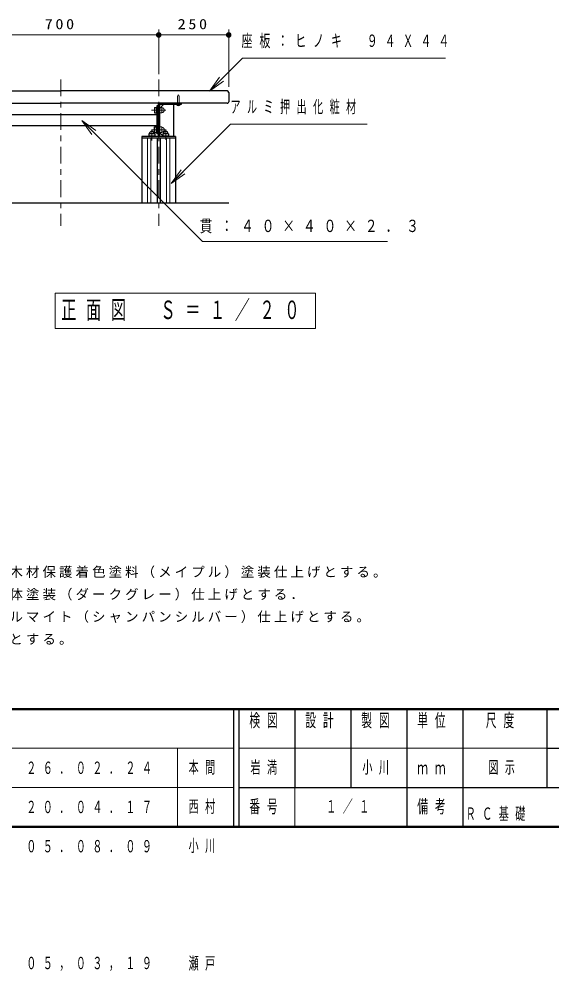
# Model space of a CAD drawing. Units: millimetres on the paper, scale 1:20. Extents: x -365 to 10, y -38 to 257.
# Drawn here: x -276.8 to -181.6, y -25.8 to 144.2 of the extents above; entities that cross this region are included whole.
import ezdxf

# ---------------------------------------------------------------- set-up
doc = ezdxf.new("R2010")
doc.units = ezdxf.units.MM
doc.linetypes.add('USER1', pattern=[4.5, 2.5, -2])
doc.linetypes.add('USER2', pattern=[6, 3, -1, 1, -1])
doc.layers.add('LY_1', color=7, linetype='Continuous', lineweight=25)
doc.layers.add('LY_2', color=7, linetype='Continuous', lineweight=13)
doc.styles.add('ＭＳ ゴシック', font='')
doc.styles.get('ＭＳ ゴシック').set_extended_font_data('MS Gothic')

# ---------------------------------------------------------------- blocks, each defined once
blk = doc.blocks.new('filled_dot')
at = {"color": 0, "linetype": 'Continuous', "lineweight": -2, "const_width": 1.25}
blk.add_lwpolyline([(-0.625, 0, 1), (0.625, 0, 1)], format="xyb", close=True, dxfattribs=at)

msp = doc.modelspace()

# ---------------------------------------------------------------- linework, layer by layer
at = {"layer": 'LY_1', "lineweight": 13}
for p, q in [((-286.836, 141.353), (-251.836, 141.353)), ((-251.836, 134.353), (-251.836, 142.353)), ((-251.836, 141.353), (-239.336, 141.353)), ((-239.336, 132.103), (-239.336, 142.353)), ((-242.751, 131.318), (-240.984, 133.792)), ((-242.751, 131.318), (-240.63, 133.439)), ((-240.276, 133.085), (-242.751, 131.318)), ((-263.8, 123.597), (-265.568, 126.071)), ((-265.568, 126.071), (-263.093, 124.304)), ((-265.568, 126.071), (-263.447, 123.95)), ((-253.836, 122.903), (-253.836, 111.353)), ((-253.221, 122.903), (-253.221, 111.353)), ((-250.451, 122.903), (-250.451, 111.353)), ((-249.836, 122.903), (-249.836, 111.353)), ((-249.617, 114.814), (-247.849, 117.289)), ((-249.617, 114.814), (-247.495, 116.935)), ((-247.142, 116.582), (-249.617, 114.814)), ((-223.854, 95.239), (-270.354, 95.239)), ((-270.354, 95.239), (-270.354, 88.939)), ((-223.854, 88.939), (-223.854, 95.239)), ((-270.354, 88.939), (-223.854, 88.939))]:
    msp.add_line(p, q, dxfattribs=at)
at = {"layer": 'LY_1', "linetype": 'USER2', "lineweight": 13}
for p, q in [((-269.336, 133.403), (-269.336, 107.278)), ((-251.836, 133.403), (-251.836, 107.278)), ((-250.537, 127.928), (-253.119, 127.928)), ((-250.537, 124.428), (-253.119, 124.428)), ((-253.086, 124.479), (-253.086, 122.501)), ((-250.586, 124.479), (-250.586, 122.64))]:
    msp.add_line(p, q, dxfattribs=at)
at = {"layer": 'LY_1'}
for p, q in [((-299.086, 131.353), (-269.336, 131.353)), ((-239.586, 131.353), (-269.336, 131.353)), ((-239.336, 131.103), (-239.336, 129.403)), ((-299.086, 129.153), (-269.336, 129.153)), ((-239.586, 129.153), (-269.336, 129.153)), ((-252.574, 128.428), (-252.224, 128.428)), ((-252.574, 128.428), (-252.574, 127.428)), ((-252.224, 128.453), (-252.174, 128.453)), ((-252.224, 128.453), (-252.224, 127.403)), ((-252.174, 128.678), (-252.174, 123.678)), ((-251.949, 128.678), (-252.174, 128.678)), ((-251.949, 128.928), (-251.949, 123.203)), ((-250.974, 128.928), (-251.724, 128.178)), ((-251.724, 128.928), (-251.724, 123.203)), ((-247.836, 128.928), (-251.724, 128.928)), ((-249.224, 128.928), (-249.224, 123.203)), ((-247.836, 129.153), (-247.836, 128.928)), ((-286.499, 127.178), (-252.174, 127.178)), ((-252.574, 127.428), (-252.224, 127.428)), ((-252.224, 127.403), (-252.174, 127.403)), ((-286.499, 125.178), (-252.174, 125.178)), ((-252.574, 123.928), (-252.574, 124.928)), ((-252.574, 124.928), (-252.224, 124.928)), ((-252.224, 123.903), (-252.224, 124.953)), ((-252.224, 124.953), (-252.174, 124.953)), ((-248.836, 123.203), (-254.836, 123.203)), ((-254.836, 123.203), (-254.836, 111.353)), ((-248.836, 122.903), (-254.836, 122.903)), ((-253.611, 123.703), (-253.611, 123.203)), ((-252.561, 123.703), (-253.611, 123.703)), ((-252.561, 123.303), (-253.611, 123.303)), ((-252.574, 123.928), (-252.224, 123.928)), ((-252.561, 123.703), (-252.561, 123.203)), ((-252.224, 123.903), (-252.174, 123.903)), ((-251.949, 123.678), (-252.174, 123.678)), ((-252.086, 122.903), (-252.086, 111.353)), ((-251.724, 123.953), (-250.974, 123.203)), ((-251.586, 122.903), (-251.586, 111.353)), ((-251.111, 123.703), (-251.111, 123.203)), ((-250.061, 123.703), (-251.111, 123.703)), ((-250.061, 123.303), (-251.111, 123.303)), ((-250.061, 123.703), (-250.061, 123.203)), ((-248.836, 123.203), (-248.836, 111.353)), ((-283.836, 111.353), (-239.336, 111.353))]:
    msp.add_line(p, q, dxfattribs=at)
at = {"layer": 'LY_1', "linetype": 'USER1', "lineweight": 13}
for p, q in [((-248.336, 130.678), (-248.461, 130.413)), ((-248.461, 130.413), (-248.461, 128.928)), ((-248.336, 130.678), (-248.211, 130.413)), ((-248.211, 130.413), (-248.211, 128.928)), ((-251.674, 128.453), (-251.724, 128.453)), ((-251.674, 128.453), (-251.674, 127.403)), ((-251.274, 128.428), (-251.674, 128.428)), ((-251.274, 128.428), (-251.274, 127.428)), ((-251.674, 127.403), (-251.724, 127.403)), ((-251.274, 127.428), (-251.674, 127.428)), ((-251.674, 124.953), (-251.724, 124.953)), ((-251.674, 123.903), (-251.674, 124.953)), ((-251.274, 124.928), (-251.674, 124.928)), ((-251.274, 123.928), (-251.274, 124.928)), ((-251.674, 123.903), (-251.724, 123.903)), ((-251.274, 123.928), (-251.674, 123.928))]:
    msp.add_line(p, q, dxfattribs=at)
at = {"layer": 'LY_1', "lineweight": 13}
for points in [[(-242.751, 131.318), (-236.864, 137.205), (-200.595, 137.205)], [(-265.568, 126.071), (-243.987, 104.491), (-210.987, 104.491)], [(-249.617, 114.814), (-239.01, 125.421), (-214.602, 125.421)]]:
    msp.add_lwpolyline(points, dxfattribs=at)
at = {"layer": 'LY_1'}
for centre, radius, start, end in [((-239.586, 131.103), 0.25, 0, 89.99998), ((-239.586, 129.403), 0.25, 270, 0.00001), ((-251.724, 128.928), 0.225, 90, 180), ((-248.336, 129.089), 0.343, 208.07248, 331.92752), ((-253.086, 123.703), 0.425, 360, 180), ((-250.586, 123.703), 0.425, 360, 180)]:
    msp.add_arc(centre, radius, start, end, dxfattribs=at)
at = {"layer": 'LY_1', "linetype": 'USER1', "lineweight": 13}
for centre in [(-251.274, 127.928), (-251.274, 124.428)]:
    msp.add_arc(centre, 0.425, 270, 90, dxfattribs=at)
at = {"layer": 'LY_2', "lineweight": 50}
for p, q in [((-365, 21), (0, 21)), ((-365, 0), (0, 0))]:
    msp.add_line(p, q, dxfattribs=at)
at = {"layer": 'LY_2', "color": 211, "lineweight": 25}
for p, q in [((-238.5, 21), (-238.5, 0)), ((-237.5, 21), (-237.5, 0)), ((-227.5, 21), (-227.5, 7)), ((-217.5, 21), (-217.5, 7)), ((-207.5, 21), (-207.5, 0)), ((-197.5, 21), (-197.5, 7)), ((-182.5, 21), (-182.5, 7)), ((-182.5, 14), (-70, 14)), ((-237.5, 7), (0, 7))]:
    msp.add_line(p, q, dxfattribs=at)
at = {"layer": 'LY_2'}
for p, q in [((-365, 14), (-238.5, 14)), ((-248.5, 14), (-248.5, 0)), ((-237.5, 14), (-182.5, 14)), ((-365, 7), (-238.5, 7)), ((-227.5, 7), (-227.5, 0))]:
    msp.add_line(p, q, dxfattribs=at)
at = {"layer": 'LY_2', "lineweight": 25}
msp.add_line((-197.5, 7), (-197.5, 0), dxfattribs=at)

# ---------------------------------------------------------------- block references
at = {"layer": 'LY_1', "lineweight": 13, "xscale": 0.4, "yscale": 0.4, "rotation": 180}
for p in [(-251.836, 141.353), (-239.336, 141.353)]:
    msp.add_blockref('filled_dot', p, dxfattribs=at)

# ---------------------------------------------------------------- texts
at = {"layer": 'LY_1', "style": 'ＭＳ ゴシック'}
for s, insert, char_height, attachment_point in [('\\T1.33;\\W1.15;700', (-269.336, 142.353), 1.833, 8), ('\\T1.33;\\W1.15;250', (-245.586, 142.353), 1.833, 8), ('\\T1.64;\\W0.65;座板：ヒノキ\u3000９４Ｘ４４', (-237.043, 140.205), 2.199, 4), ('\\T1.64;\\W0.6;アルミ押出化粧材', (-239.019, 128.421), 2.199, 4), ('\\T1.64;\\W0.75;貫：４０×４０×２．３', (-244.496, 107.141), 2.199, 4), ('\\T1.64;\\W0.6;正面図\u3000Ｓ＝１／２０', (-247.104, 92.089), 3.299, 5), ('\\T1.23;木材は、ヒノキ（一等材）とし、カンナ・ペーパーがけの上、木材保護着色塗料（メイプル）塗装仕上げとする。', (-361.183, 44.381), 1.76, 7), ('\\T1.23;座フレームは、電気亜鉛メッキ処理の上、ポリエステル樹脂粉体塗装（ダークグレー）仕上げとする．', (-361.183, 40.381), 1.76, 7), ('\\T1.23;脚は、溶融亜鉛メッキ処理とする。\u3000アルミ押出化粧材は、アルマイト（シャンパンシルバー）仕上げとする。', (-361.183, 36.381), 1.76, 7), ('\\T1.23;本製品は、（一社）日本公園施設業協会賠償責任保険加入製品とする。', (-361.183, 32.381), 1.76, 7), ('\\T1.64;\\W0.6;本間', (-246.5, 10.5), 2.199, 4), ('\\T1.64;\\W0.6;岩満', (-232.5, 10.5), 2.199, 5), ('\\T1.64;\\W0.6;小川', (-212.5, 10.5), 2.199, 5), ('\\T1.64;\\W0.6;図示', (-190, 10.5), 2.199, 5), ('\\T1.64;\\W0.6;２６．０２．２４', (-275.5, 10.5), 2.199, 4), ('\\T1.64;\\W0.6;２０．０４．１７', (-275.5, 3.5), 2.199, 4), ('\\T1.64;\\W0.6;西村', (-246.5, 3.5), 2.199, 4), ('\\T1.64;\\W0.6;１／１', (-217.5, 3.5), 2.199, 5), ('\\T1.64;\\W0.6;ＲＣ基礎', (-197, 1), 2.199, 7), ('\\T1.64;\\W0.6;０５．０８．０９', (-275.5, -3.5), 2.199, 4), ('\\T1.64;\\W0.6;小川', (-246.5, -3.5), 2.199, 4), ('\\T1.64;\\W0.6;０５，０３，１９', (-275.5, -24.5), 2.199, 4), ('\\T1.64;\\W0.6;瀬戸', (-246.5, -24.5), 2.199, 4)]:
    msp.add_mtext(s, dxfattribs=dict(at, insert=insert, char_height=char_height, attachment_point=attachment_point))
at = {"layer": 'LY_2', "color": 4, "char_height": 2.346, "style": 'ＭＳ ゴシック'}
for s, insert, attachment_point in [('\\T1.64;\\W0.6;検図', (-232.5, 20.167), 2), ('\\T1.64;\\W0.6;設計', (-222.5, 20.167), 2), ('\\T1.64;\\W0.6;製図', (-212.5, 20.167), 2), ('\\T1.64;\\W0.6;単位', (-202.5, 20.167), 2), ('\\T1.64;\\W0.6;尺度', (-190.25, 20.167), 2), ('\\T1.64;\\W0.6;ｍｍ', (-202.5, 10.5), 5), ('\\T1.64;\\W0.6;番号', (-232.5, 3.5), 5), ('\\T1.64;\\W0.6;備考', (-202.5, 3.5), 5)]:
    msp.add_mtext(s, dxfattribs=dict(at, insert=insert, attachment_point=attachment_point))

doc.saveas('drawing.dxf')
